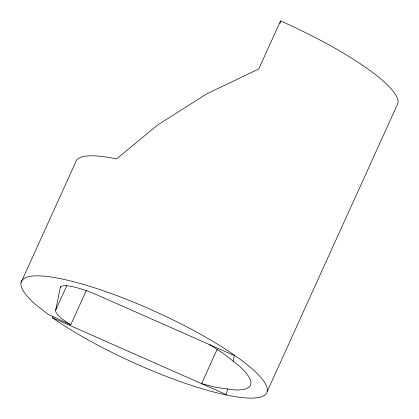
<?xml version="1.0" encoding="UTF-8"?>
<svg xmlns="http://www.w3.org/2000/svg" width="419" height="419" viewBox="0 0 419 419"><rect width="100%" height="100%" fill="white"/><g stroke="black" fill="none" stroke-linecap="round" stroke-linejoin="round"><path stroke-width="0.63" d="M86.398 290.341L70.759 324.814L68.559 323.442A42.419 8.747 24.4 0 1 55.701 310.06L60.247 287.748L60.786 286.559M280.018 23.516L280.536 20.95A134.729 27.78 24.4 0 1 397.956 103.247L267.249 391.393M227.48 388.989L226.339 394.598L52.448 317.749L52.988 316.56M233.153 361.152L234.294 355.542L98.884 295.699A40.418 8.333 24.4 0 0 60.247 287.748M21.044 282.584L75.509 162.525A134.729 27.78 24.4 0 1 115.581 158.733L116.487 158.969L157.701 124.967L206.724 93.861L258.753 68.973L280.536 20.95M55.701 310.06L66.757 285.695M217.267 349.1L201.591 383.663L216.089 387.413L234.064 389.9A116.749 24.072 24.4 0 0 238.987 365.729L223.055 353.233L209.552 344.607M70.759 324.814L48.012 314.266L34.693 303.817A134.729 27.78 24.4 0 1 139.082 304.456A134.729 27.78 24.4 0 1 257.879 397.652A134.729 27.78 24.4 0 1 53.082 318.241L52.448 317.749"/></g></svg>
